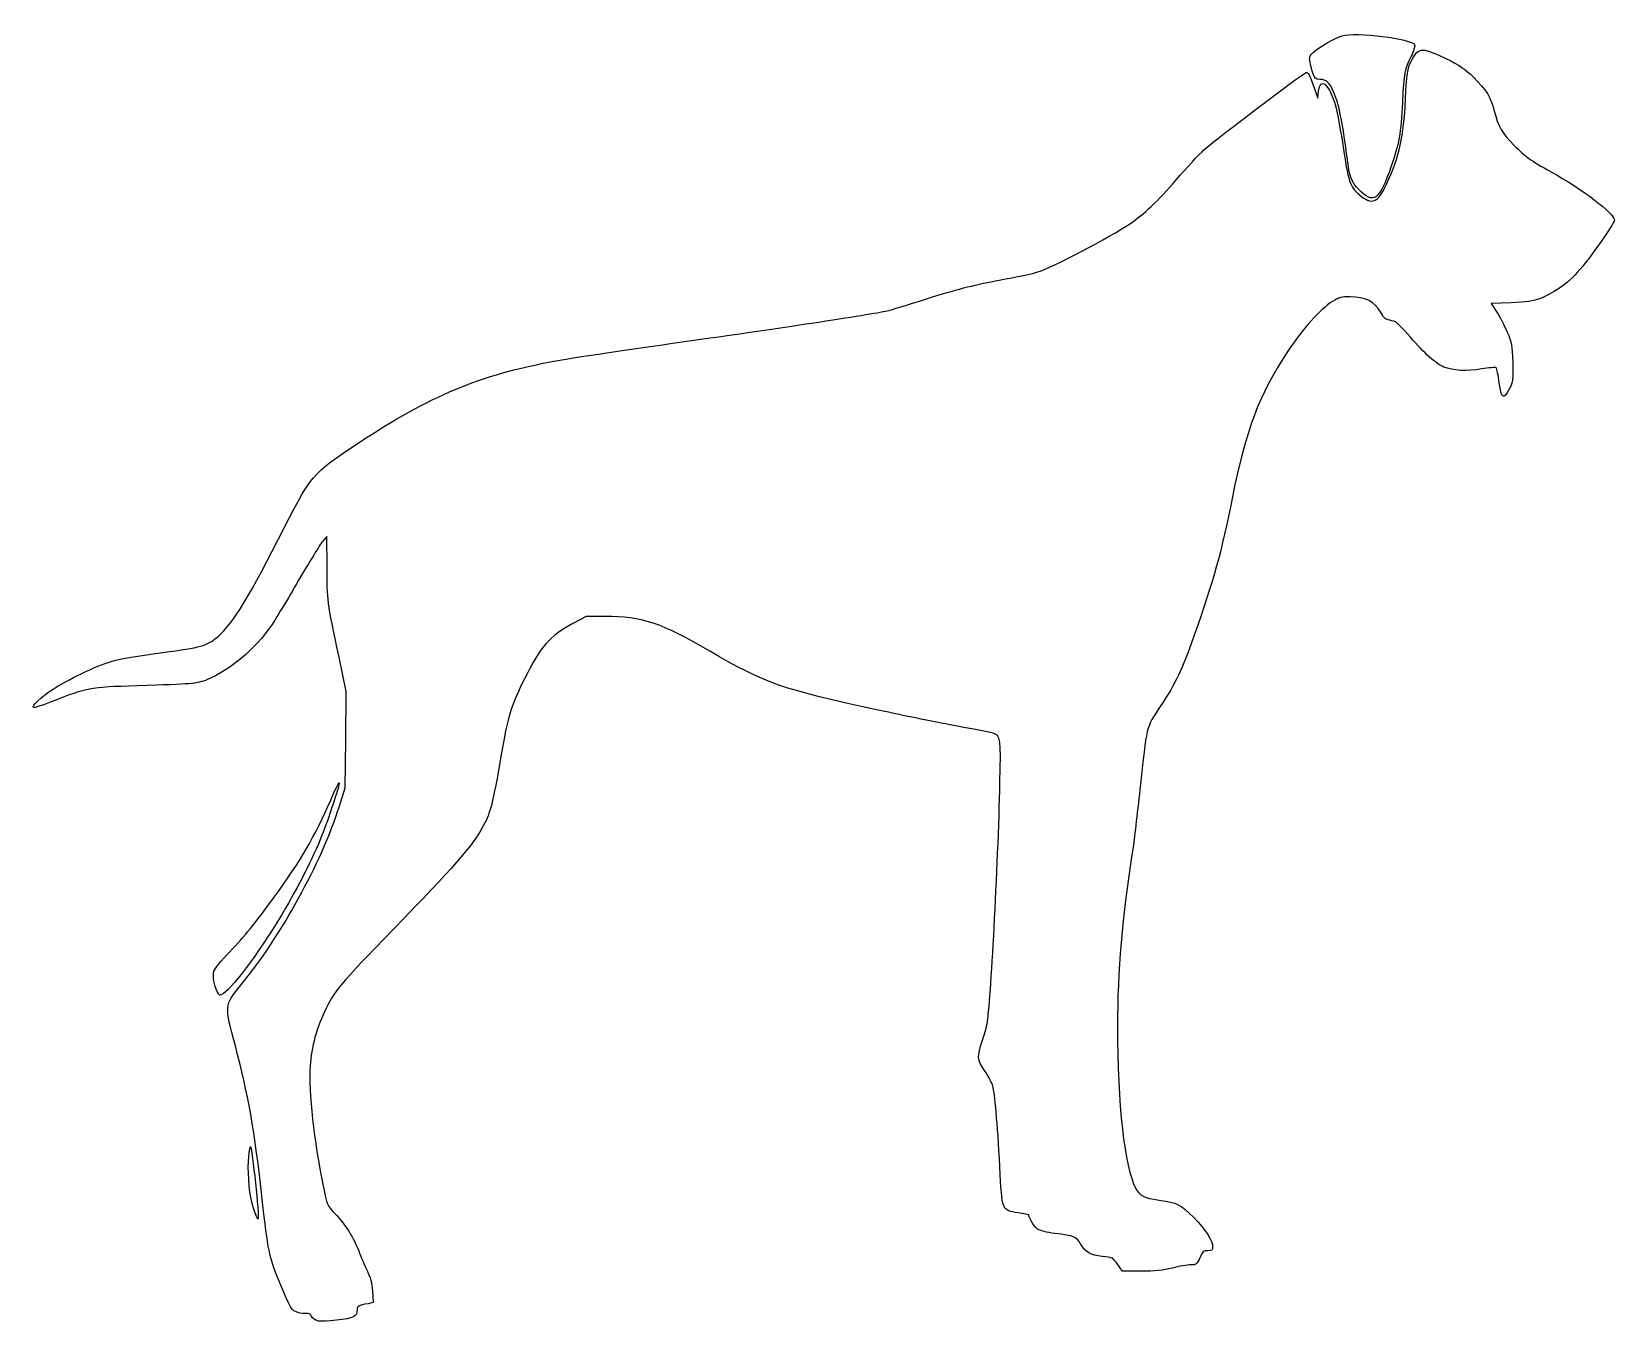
# Model space of a CAD drawing. Header units: centimetres. Extents: x -17.7 to 17.6, y -14.4 to 14.4.
import ezdxf

# ---------------------------------------------------------------- set-up
doc = ezdxf.new("R2010")
doc.units = ezdxf.units.CM
doc.header["$MEASUREMENT"] = 0
doc.layers.add('Layer 1', color=7, linetype='Continuous')

msp = doc.modelspace()

# ---------------------------------------------------------------- linework, layer by layer
at = {"layer": 'Layer 1'}
for points, knots in [([(11.56406, 14.32278), (11.41942, 14.28045), (11.03842, 14.0582), (10.92553, 13.95589), (10.92553, 13.95589), (10.84086, 13.87475), (10.83028, 13.84653), (10.85145, 13.73364), (10.85145, 13.73364), (10.86556, 13.65956), (10.89378, 13.54314), (10.91848, 13.47611), (10.91848, 13.47611), (10.95376, 13.37028), (10.97845, 13.35264), (11.07017, 13.34911), (11.07017, 13.34911), (11.21481, 13.34558), (11.28536, 13.28208), (11.37709, 13.07042), (11.37709, 13.07042), (11.49703, 12.79525), (11.57465, 12.41778), (11.67695, 11.60639), (11.67695, 11.60639), (11.73339, 11.176), (11.77573, 11.05606), (11.93801, 10.89378), (11.93801, 10.89378), (12.27315, 10.55864), (12.39309, 10.64331), (12.6612, 11.41236), (12.6612, 11.41236), (12.83053, 11.88861), (12.87992, 12.16025), (12.91167, 12.84111), (12.91167, 12.84111), (12.94342, 13.5008), (12.95753, 13.5643), (13.1057, 13.86769), (13.1057, 13.86769), (13.16214, 13.97705), (13.19389, 14.09347), (13.18331, 14.12169), (13.18331, 14.12169), (13.13039, 14.25575), (11.86392, 14.4145), (11.56406, 14.32277), (11.56406, 14.32277), (11.56406, 14.32277), (11.56406, 14.32278), (11.56406, 14.32278)], [0, 0, 0, 0, 0.07142857, 0.07142857, 0.07142857, 0.07142857, 0.14285714, 0.14285714, 0.14285714, 0.14285714, 0.21428571, 0.21428571, 0.21428571, 0.21428571, 0.28571429, 0.28571429, 0.28571429, 0.28571429, 0.35714286, 0.35714286, 0.35714286, 0.35714286, 0.42857143, 0.42857143, 0.42857143, 0.42857143, 0.5, 0.5, 0.5, 0.5, 0.57142857, 0.57142857, 0.57142857, 0.57142857, 0.64285714, 0.64285714, 0.64285714, 0.64285714, 0.71428571, 0.71428571, 0.71428571, 0.71428571, 0.78571429, 0.78571429, 0.78571429, 0.78571429, 0.85714286, 0.85714286, 0.85714286, 0.85714286, 1, 1, 1, 1]), ([(13.19389, 13.90297), (13.03514, 13.67719), (13.00692, 13.55019), (12.9787, 12.89403), (12.9787, 12.89403), (12.94342, 12.07206), (12.84817, 11.64872), (12.55889, 11.01725), (12.55889, 11.01725), (12.36133, 10.59039), (12.23433, 10.541), (11.94506, 10.78089), (11.94506, 10.78089), (11.74045, 10.95375), (11.7087, 11.04547), (11.57112, 11.94858), (11.57112, 11.94858), (11.51468, 12.319), (11.43354, 12.72469), (11.39473, 12.84464), (11.39473, 12.84464), (11.25009, 13.27503), (11.07723, 13.39497), (11.04195, 13.08806), (11.04195, 13.08806), (11.04195, 13.08806), (11.02431, 12.92931), (11.02431, 12.92931), (11.02431, 12.92931), (11.02431, 12.92931), (10.922, 13.22212), (10.922, 13.22212), (10.922, 13.22212), (10.84086, 13.45848), (10.80911, 13.51493), (10.76325, 13.50081), (10.76325, 13.50081), (10.67858, 13.47964), (8.74183, 12.01209), (8.48431, 11.77573), (8.48431, 11.77573), (8.37142, 11.67342), (8.09273, 11.37356), (7.86695, 11.11251), (7.86695, 11.11251), (7.45067, 10.63273), (7.1367, 10.33287), (6.84389, 10.13884), (6.84389, 10.13884), (6.37822, 9.82487), (5.10822, 9.15812), (4.78014, 9.05581), (4.78014, 9.05581), (4.68489, 9.02406), (4.29331, 8.94292), (3.91583, 8.87237), (3.91583, 8.87237), (3.42194, 8.78418), (3.00919, 8.67834), (2.4518, 8.50548), (2.4518, 8.50548), (2.02494, 8.37142), (1.58749, 8.23384), (1.48166, 8.20562), (1.48166, 8.20562), (1.24883, 8.13859), (-0.47978, 7.87401), (-3.37256, 7.46479), (-3.37256, 7.46479), (-4.54025, 7.29898), (-5.715, 7.1226), (-5.98312, 7.07321), (-5.98312, 7.07321), (-7.67293, 6.75924), (-8.7877, 6.2971), (-10.36462, 5.24935), (-10.36462, 5.24935), (-11.44059, 4.53674), (-11.40884, 4.57554), (-12.16731, 3.08682), (-12.16731, 3.08682), (-12.8905, 1.67218), (-13.22212, 1.1536), (-13.58548, 0.86432), (-13.58548, 0.86432), (-13.77598, 0.71263), (-13.97354, 0.66676), (-14.9084, 0.54682), (-14.9084, 0.54682), (-15.29998, 0.49743), (-15.73743, 0.41982), (-15.89265, 0.37043), (-15.89265, 0.37043), (-16.22426, 0.27165), (-16.8769, -0.04232), (-17.21204, -0.26104), (-17.21204, -0.26104), (-17.46251, -0.42332), (-17.66712, -0.62087), (-17.62832, -0.65615), (-17.62832, -0.65615), (-17.61421, -0.67026), (-17.43782, -0.61382), (-17.22968, -0.53268), (-17.22968, -0.53268), (-16.44299, -0.21871), (-16.39007, -0.20812), (-15.31057, -0.17285), (-15.31057, -0.17285), (-14.07938, -0.13757), (-13.99471, -0.13052), (-13.74776, -0.03527), (-13.74776, -0.03527), (-13.28562, 0.14112), (-12.65768, 0.67029), (-12.32607, 1.16417), (-12.32607, 1.16417), (-12.22729, 1.30881), (-11.95213, 1.76742), (-11.71224, 2.18017), (-11.71224, 2.18017), (-11.47235, 2.58939), (-11.23246, 2.98098), (-11.17955, 3.04448), (-11.17955, 3.04448), (-11.17955, 3.04448), (-11.08077, 3.15737), (-11.08077, 3.15737), (-11.08077, 3.15737), (-11.08077, 3.15737), (-11.07724, 2.46945), (-11.07724, 2.46945), (-11.07724, 2.46945), (-11.07724, 1.72862), (-11.07724, 1.73214), (-10.80913, 0.46214), (-10.80913, 0.46214), (-10.80913, 0.46214), (-10.65038, -0.29986), (-10.65038, -0.29986), (-10.65038, -0.29986), (-10.65038, -0.29986), (-10.66096, -1.37583), (-10.66096, -1.37583), (-10.66096, -1.37583), (-10.66096, -1.37583), (-10.67507, -2.4518), (-10.67507, -2.4518), (-10.67507, -2.4518), (-10.67507, -2.4518), (-10.80207, -2.85749), (-10.80207, -2.85749), (-10.80207, -2.85749), (-11.20071, -4.11691), (-12.11793, -5.78202), (-13.0034, -6.85093), (-13.0034, -6.85093), (-13.36676, -7.2919), (-13.36676, -7.30249), (-13.12334, -8.2056), (-13.12334, -8.2056), (-12.84112, -9.25335), (-12.69295, -10.09296), (-12.52362, -11.62402), (-12.52362, -11.62402), (-12.39662, -12.76702), (-12.36487, -12.92577), (-12.16731, -13.39496), (-12.16731, -13.39496), (-11.87098, -14.10404), (-11.87098, -14.10052), (-11.72987, -14.14638), (-11.72987, -14.14638), (-11.65931, -14.17107), (-11.57112, -14.18166), (-11.53231, -14.17107), (-11.53231, -14.17107), (-11.48998, -14.16049), (-11.45117, -14.17813), (-11.43, -14.22046), (-11.43, -14.22046), (-11.35592, -14.35452), (-11.26772, -14.36863), (-10.86908, -14.32277), (-10.86908, -14.32277), (-10.4775, -14.27691), (-10.40694, -14.24163), (-10.40694, -14.08994), (-10.40694, -14.08994), (-10.40694, -14.0088), (-10.38225, -13.99469), (-10.16352, -13.95236), (-10.16352, -13.95236), (-10.16352, -13.95236), (-10.0471, -13.92767), (-10.0471, -13.92767), (-10.0471, -13.92767), (-10.0471, -13.92767), (-10.06121, -13.67367), (-10.06121, -13.67367), (-10.06121, -13.67367), (-10.07532, -13.49023), (-10.10707, -13.36675), (-10.18468, -13.21153), (-10.18468, -13.21153), (-10.24112, -13.09511), (-10.32579, -12.90109), (-10.37165, -12.77761), (-10.37165, -12.77761), (-10.47396, -12.49539), (-10.68209, -12.1673), (-10.90434, -11.94153), (-10.90434, -11.94153), (-11.07367, -11.76514), (-11.0772, -11.75809), (-11.1654, -11.32417), (-11.1654, -11.32417), (-11.37001, -10.32228), (-11.48996, -9.24631), (-11.45468, -8.65011), (-11.45468, -8.65011), (-11.43351, -8.2303), (-11.31004, -7.79639), (-11.08779, -7.34483), (-11.08779, -7.34483), (-10.89729, -6.95677), (-10.73501, -6.7698), (-9.3486, -5.34458), (-9.3486, -5.34458), (-8.13504, -4.09575), (-7.78227, -3.67594), (-7.55649, -3.22791), (-7.55649, -3.22791), (-7.41538, -2.94216), (-7.37657, -2.78341), (-7.14021, -1.42874), (-7.14021, -1.42874), (-7.03438, -0.82196), (-6.94618, -0.56091), (-6.67454, -0.01763), (-6.67454, -0.01763), (-6.31823, 0.69851), (-6.11362, 0.93134), (-5.59151, 1.21709), (-5.59151, 1.21709), (-5.59151, 1.21709), (-5.2987, 1.37584), (-5.2987, 1.37584), (-5.2987, 1.37584), (-5.2987, 1.37584), (-4.87537, 1.37584), (-4.87537, 1.37584), (-4.87537, 1.37584), (-4.05693, 1.37584), (-3.61595, 1.22767), (-2.53998, 0.59973), (-2.53998, 0.59973), (-1.32642, -0.11288), (-0.89251, -0.26458), (1.2171, -0.71613), (1.2171, -0.71613), (1.79918, -0.84313), (2.59293, -1.00188), (2.98099, -1.07244), (2.98099, -1.07244), (3.36905, -1.14652), (3.72535, -1.21355), (3.77474, -1.22766), (3.77474, -1.22766), (3.9476, -1.27705), (3.95818, -1.35113), (3.93349, -2.32833), (3.93349, -2.32833), (3.89116, -4.19452), (3.72535, -7.2778), (3.64774, -7.70819), (3.64774, -7.70819), (3.63716, -7.76463), (3.5913, -7.93397), (3.54191, -8.07861), (3.54191, -8.07861), (3.41844, -8.45961), (3.42197, -8.49489), (3.5913, -8.75594), (3.5913, -8.75594), (3.67597, -8.88294), (3.75711, -9.03816), (3.77474, -9.09813), (3.77474, -9.09813), (3.8206, -9.26041), (3.87705, -9.90599), (3.92996, -10.89377), (3.92996, -10.89377), (3.98288, -11.89566), (3.97229, -11.86744), (4.33918, -11.92741), (4.33918, -11.92741), (4.46618, -11.94858), (4.56849, -11.96622), (4.56849, -11.96974), (4.56849, -11.96974), (4.60024, -12.07557), (4.7096, -12.25196), (4.7731, -12.29077), (4.7731, -12.29077), (4.81896, -12.32252), (4.98829, -12.36485), (5.1541, -12.38602), (5.1541, -12.38602), (5.58096, -12.43894), (5.65152, -12.46716), (5.73266, -12.61885), (5.73266, -12.61885), (5.83849, -12.80935), (5.94785, -12.87285), (6.21597, -12.90107), (6.21597, -12.90107), (6.44175, -12.92224), (6.45233, -12.92576), (6.55816, -13.07393), (6.55816, -13.07393), (6.55816, -13.07393), (6.66752, -13.22915), (6.66752, -13.22915), (6.66752, -13.22915), (6.66752, -13.22915), (7.0838, -13.22915), (7.0838, -13.22915), (7.0838, -13.22915), (7.38719, -13.22915), (7.57769, -13.20798), (7.77877, -13.15859), (7.77877, -13.15859), (7.93046, -13.11978), (8.11391, -13.08803), (8.18799, -13.08803), (8.18799, -13.08803), (8.31146, -13.08803), (8.32557, -13.07745), (8.3926, -12.92928), (8.3926, -12.92928), (8.45257, -12.7917), (8.47727, -12.77053), (8.56899, -12.77053), (8.56899, -12.77053), (8.65718, -12.77053), (8.67835, -12.75642), (8.67835, -12.69292), (8.67835, -12.69292), (8.67835, -12.54475), (8.53018, -12.31192), (8.25502, -12.03323), (8.25502, -12.03323), (7.95516, -11.73337), (7.89871, -11.70515), (7.48244, -11.64165), (7.48244, -11.64165), (7.14025, -11.59226), (7.05558, -11.54993), (6.96033, -11.37354), (6.96033, -11.37354), (6.71339, -10.92904), (6.55464, -9.49676), (6.55464, -7.7611), (6.55464, -7.7611), (6.55464, -6.54754), (6.66047, -5.33752), (6.89683, -3.80999), (6.89683, -3.80999), (6.92505, -3.62302), (6.99561, -3.02682), (7.05558, -2.48707), (7.05558, -2.48707), (7.2108, -1.0301), (7.18964, -1.12182), (7.50714, -0.63851), (7.50714, -0.63851), (7.85992, -0.10582), (7.98692, 0.1623), (8.26561, 0.95252), (8.26561, 0.95252), (8.71011, 2.21546), (8.87239, 2.78696), (9.11933, 4.03933), (9.11933, 4.03933), (9.42272, 5.53864), (9.71905, 6.32533), (10.32936, 7.25314), (10.32936, 7.25314), (10.68214, 7.78231), (11.07372, 8.22328), (11.35242, 8.39967), (11.35242, 8.39967), (11.49, 8.48434), (11.54998, 8.50198), (11.74753, 8.50198), (11.74753, 8.50198), (12.07209, 8.50198), (12.30492, 8.38556), (12.42134, 8.16331), (12.42134, 8.16331), (12.47778, 8.05748), (12.53423, 7.9975), (12.5942, 7.98692), (12.5942, 7.98692), (12.64359, 7.97634), (12.71062, 7.9587), (12.74237, 7.95164), (12.74237, 7.95164), (12.77765, 7.94106), (12.92934, 7.78583), (13.08809, 7.60239), (13.08809, 7.60239), (13.40559, 7.2355), (13.65606, 7.00972), (13.83598, 6.93564), (13.83598, 6.93564), (14.03001, 6.85097), (14.35104, 6.83686), (14.67559, 6.89331), (14.67559, 6.89331), (14.8414, 6.918), (14.98603, 6.93212), (15.00367, 6.918), (15.00367, 6.918), (15.01778, 6.90389), (15.04953, 6.75219), (15.0707, 6.58286), (15.0707, 6.58286), (15.12009, 6.22655), (15.16948, 6.19833), (15.30353, 6.45586), (15.30353, 6.45586), (15.37761, 6.6005), (15.38467, 6.64989), (15.37409, 7.03794), (15.37409, 7.03794), (15.35998, 7.41894), (15.3494, 7.48597), (15.25062, 7.71527), (15.25062, 7.71527), (15.19065, 7.85285), (15.08481, 8.05394), (15.01779, 8.15977), (15.01779, 8.15977), (15.01779, 8.15977), (14.89432, 8.35027), (14.89432, 8.35027), (14.89432, 8.35027), (14.89432, 8.35027), (15.33882, 8.36791), (15.33882, 8.36791), (15.33882, 8.36791), (15.67749, 8.38202), (15.83271, 8.40319), (15.97382, 8.45963), (15.97382, 8.45963), (16.23135, 8.55841), (16.56649, 8.78066), (16.76051, 8.98527), (16.76051, 8.98527), (17.01098, 9.2428), (17.63893, 10.12474), (17.63893, 10.21646), (17.63893, 10.21646), (17.63893, 10.3611), (16.9369, 10.89379), (16.22782, 11.2889), (16.22782, 11.2889), (15.76921, 11.54643), (15.64221, 11.63462), (15.40585, 11.87451), (15.40585, 11.87451), (15.14127, 12.14262), (15.04602, 12.3049), (14.95782, 12.65062), (14.95782, 12.65062), (14.87668, 12.96812), (14.79201, 13.09865), (14.48863, 13.40556), (14.48863, 13.40556), (14.3193, 13.57489), (14.18524, 13.66662), (13.88185, 13.81478), (13.88185, 13.81478), (13.43029, 14.03703), (13.30329, 14.05467), (13.19393, 13.90297), (13.19393, 13.90297), (13.19393, 13.90297), (13.19389, 13.90297), (13.19389, 13.90297)], [0, 0, 0, 0, 0.00806452, 0.00806452, 0.00806452, 0.00806452, 0.01612903, 0.01612903, 0.01612903, 0.01612903, 0.02419355, 0.02419355, 0.02419355, 0.02419355, 0.03225806, 0.03225806, 0.03225806, 0.03225806, 0.04032258, 0.04032258, 0.04032258, 0.04032258, 0.0483871, 0.0483871, 0.0483871, 0.0483871, 0.05645161, 0.05645161, 0.05645161, 0.05645161, 0.06451613, 0.06451613, 0.06451613, 0.06451613, 0.07258065, 0.07258065, 0.07258065, 0.07258065, 0.08064516, 0.08064516, 0.08064516, 0.08064516, 0.08870968, 0.08870968, 0.08870968, 0.08870968, 0.09677419, 0.09677419, 0.09677419, 0.09677419, 0.10483871, 0.10483871, 0.10483871, 0.10483871, 0.11290323, 0.11290323, 0.11290323, 0.11290323, 0.12096774, 0.12096774, 0.12096774, 0.12096774, 0.12903226, 0.12903226, 0.12903226, 0.12903226, 0.13709677, 0.13709677, 0.13709677, 0.13709677, 0.14516129, 0.14516129, 0.14516129, 0.14516129, 0.15322581, 0.15322581, 0.15322581, 0.15322581, 0.16129032, 0.16129032, 0.16129032, 0.16129032, 0.16935484, 0.16935484, 0.16935484, 0.16935484, 0.17741935, 0.17741935, 0.17741935, 0.17741935, 0.18548387, 0.18548387, 0.18548387, 0.18548387, 0.19354839, 0.19354839, 0.19354839, 0.19354839, 0.2016129, 0.2016129, 0.2016129, 0.2016129, 0.20967742, 0.20967742, 0.20967742, 0.20967742, 0.21774194, 0.21774194, 0.21774194, 0.21774194, 0.22580645, 0.22580645, 0.22580645, 0.22580645, 0.23387097, 0.23387097, 0.23387097, 0.23387097, 0.24193548, 0.24193548, 0.24193548, 0.24193548, 0.25, 0.25, 0.25, 0.25, 0.25806452, 0.25806452, 0.25806452, 0.25806452, 0.26612903, 0.26612903, 0.26612903, 0.26612903, 0.27419355, 0.27419355, 0.27419355, 0.27419355, 0.28225806, 0.28225806, 0.28225806, 0.28225806, 0.29032258, 0.29032258, 0.29032258, 0.29032258, 0.2983871, 0.2983871, 0.2983871, 0.2983871, 0.30645161, 0.30645161, 0.30645161, 0.30645161, 0.31451613, 0.31451613, 0.31451613, 0.31451613, 0.32258065, 0.32258065, 0.32258065, 0.32258065, 0.33064516, 0.33064516, 0.33064516, 0.33064516, 0.33870968, 0.33870968, 0.33870968, 0.33870968, 0.34677419, 0.34677419, 0.34677419, 0.34677419, 0.35483871, 0.35483871, 0.35483871, 0.35483871, 0.36290323, 0.36290323, 0.36290323, 0.36290323, 0.37096774, 0.37096774, 0.37096774, 0.37096774, 0.37903226, 0.37903226, 0.37903226, 0.37903226, 0.38709677, 0.38709677, 0.38709677, 0.38709677, 0.39516129, 0.39516129, 0.39516129, 0.39516129, 0.40322581, 0.40322581, 0.40322581, 0.40322581, 0.41129032, 0.41129032, 0.41129032, 0.41129032, 0.41935484, 0.41935484, 0.41935484, 0.41935484, 0.42741935, 0.42741935, 0.42741935, 0.42741935, 0.43548387, 0.43548387, 0.43548387, 0.43548387, 0.44354839, 0.44354839, 0.44354839, 0.44354839, 0.4516129, 0.4516129, 0.4516129, 0.4516129, 0.45967742, 0.45967742, 0.45967742, 0.45967742, 0.46774194, 0.46774194, 0.46774194, 0.46774194, 0.47580645, 0.47580645, 0.47580645, 0.47580645, 0.48387097, 0.48387097, 0.48387097, 0.48387097, 0.49193548, 0.49193548, 0.49193548, 0.49193548, 0.5, 0.5, 0.5, 0.5, 0.50806452, 0.50806452, 0.50806452, 0.50806452, 0.51612903, 0.51612903, 0.51612903, 0.51612903, 0.52419355, 0.52419355, 0.52419355, 0.52419355, 0.53225806, 0.53225806, 0.53225806, 0.53225806, 0.54032258, 0.54032258, 0.54032258, 0.54032258, 0.5483871, 0.5483871, 0.5483871, 0.5483871, 0.55645161, 0.55645161, 0.55645161, 0.55645161, 0.56451613, 0.56451613, 0.56451613, 0.56451613, 0.57258065, 0.57258065, 0.57258065, 0.57258065, 0.58064516, 0.58064516, 0.58064516, 0.58064516, 0.58870968, 0.58870968, 0.58870968, 0.58870968, 0.59677419, 0.59677419, 0.59677419, 0.59677419, 0.60483871, 0.60483871, 0.60483871, 0.60483871, 0.61290323, 0.61290323, 0.61290323, 0.61290323, 0.62096774, 0.62096774, 0.62096774, 0.62096774, 0.62903226, 0.62903226, 0.62903226, 0.62903226, 0.63709677, 0.63709677, 0.63709677, 0.63709677, 0.64516129, 0.64516129, 0.64516129, 0.64516129, 0.65322581, 0.65322581, 0.65322581, 0.65322581, 0.66129032, 0.66129032, 0.66129032, 0.66129032, 0.66935484, 0.66935484, 0.66935484, 0.66935484, 0.67741935, 0.67741935, 0.67741935, 0.67741935, 0.68548387, 0.68548387, 0.68548387, 0.68548387, 0.69354839, 0.69354839, 0.69354839, 0.69354839, 0.7016129, 0.7016129, 0.7016129, 0.7016129, 0.70967742, 0.70967742, 0.70967742, 0.70967742, 0.71774194, 0.71774194, 0.71774194, 0.71774194, 0.72580645, 0.72580645, 0.72580645, 0.72580645, 0.73387097, 0.73387097, 0.73387097, 0.73387097, 0.74193548, 0.74193548, 0.74193548, 0.74193548, 0.75, 0.75, 0.75, 0.75, 0.75806452, 0.75806452, 0.75806452, 0.75806452, 0.76612903, 0.76612903, 0.76612903, 0.76612903, 0.77419355, 0.77419355, 0.77419355, 0.77419355, 0.78225806, 0.78225806, 0.78225806, 0.78225806, 0.79032258, 0.79032258, 0.79032258, 0.79032258, 0.7983871, 0.7983871, 0.7983871, 0.7983871, 0.80645161, 0.80645161, 0.80645161, 0.80645161, 0.81451613, 0.81451613, 0.81451613, 0.81451613, 0.82258065, 0.82258065, 0.82258065, 0.82258065, 0.83064516, 0.83064516, 0.83064516, 0.83064516, 0.83870968, 0.83870968, 0.83870968, 0.83870968, 0.84677419, 0.84677419, 0.84677419, 0.84677419, 0.85483871, 0.85483871, 0.85483871, 0.85483871, 0.86290323, 0.86290323, 0.86290323, 0.86290323, 0.87096774, 0.87096774, 0.87096774, 0.87096774, 0.87903226, 0.87903226, 0.87903226, 0.87903226, 0.88709677, 0.88709677, 0.88709677, 0.88709677, 0.89516129, 0.89516129, 0.89516129, 0.89516129, 0.90322581, 0.90322581, 0.90322581, 0.90322581, 0.91129032, 0.91129032, 0.91129032, 0.91129032, 0.91935484, 0.91935484, 0.91935484, 0.91935484, 0.92741935, 0.92741935, 0.92741935, 0.92741935, 0.93548387, 0.93548387, 0.93548387, 0.93548387, 0.94354839, 0.94354839, 0.94354839, 0.94354839, 0.9516129, 0.9516129, 0.9516129, 0.9516129, 0.95967742, 0.95967742, 0.95967742, 0.95967742, 0.96774194, 0.96774194, 0.96774194, 0.96774194, 0.97580645, 0.97580645, 0.97580645, 0.97580645, 0.98387097, 0.98387097, 0.98387097, 0.98387097, 1, 1, 1, 1]), ([(-10.98903, -2.70581), (-11.3665, -3.56306), (-11.66636, -4.07812), (-12.2555, -4.88598), (-12.2555, -4.88598), (-12.69647, -5.49276), (-12.90108, -5.7397), (-13.25386, -6.11012), (-13.25386, -6.11012), (-13.43378, -6.29709), (-13.589, -6.49112), (-13.60311, -6.54051), (-13.60311, -6.54051), (-13.63133, -6.64987), (-13.59605, -6.85801), (-13.5255, -6.99207), (-13.5255, -6.99207), (-13.47611, -7.08732), (-13.47258, -7.09085), (-13.38792, -7.0344), (-13.38792, -7.0344), (-13.15509, -6.88271), (-12.48481, -5.95843), (-12.0015, -5.1294), (-12.0015, -5.1294), (-11.66636, -4.55084), (-11.34181, -3.90173), (-11.16542, -3.43959), (-11.16542, -3.43959), (-11.00314, -3.01978), (-10.78795, -2.36009), (-10.80911, -2.33892), (-10.80911, -2.33892), (-10.81617, -2.33186), (-10.8973, -2.49767), (-10.98903, -2.70581)], [0, 0, 0, 0, 0.1, 0.1, 0.1, 0.1, 0.2, 0.2, 0.2, 0.2, 0.3, 0.3, 0.3, 0.3, 0.4, 0.4, 0.4, 0.4, 0.5, 0.5, 0.5, 0.5, 0.6, 0.6, 0.6, 0.6, 0.7, 0.7, 0.7, 0.7, 0.8, 0.8, 0.8, 0.8, 1, 1, 1, 1]), ([(-12.82347, -10.668), (-12.85522, -10.93964), (-12.81994, -11.43706), (-12.75291, -11.69106), (-12.75291, -11.69106), (-12.69647, -11.90978), (-12.63297, -12.07912), (-12.61533, -12.06148), (-12.61533, -12.06148), (-12.58358, -12.02973), (-12.74939, -10.48809), (-12.78466, -10.44929), (-12.78466, -10.44929), (-12.79172, -10.44223), (-12.80935, -10.54101), (-12.82347, -10.66801), (-12.82347, -10.66801), (-12.82347, -10.66801), (-12.82347, -10.668), (-12.82347, -10.668)], [0, 0, 0, 0, 0.16666667, 0.16666667, 0.16666667, 0.16666667, 0.33333333, 0.33333333, 0.33333333, 0.33333333, 0.5, 0.5, 0.5, 0.5, 0.66666667, 0.66666667, 0.66666667, 0.66666667, 1, 1, 1, 1])]:
    msp.add_open_spline(points, degree=3, knots=knots, dxfattribs=at)

doc.saveas('drawing.dxf')
